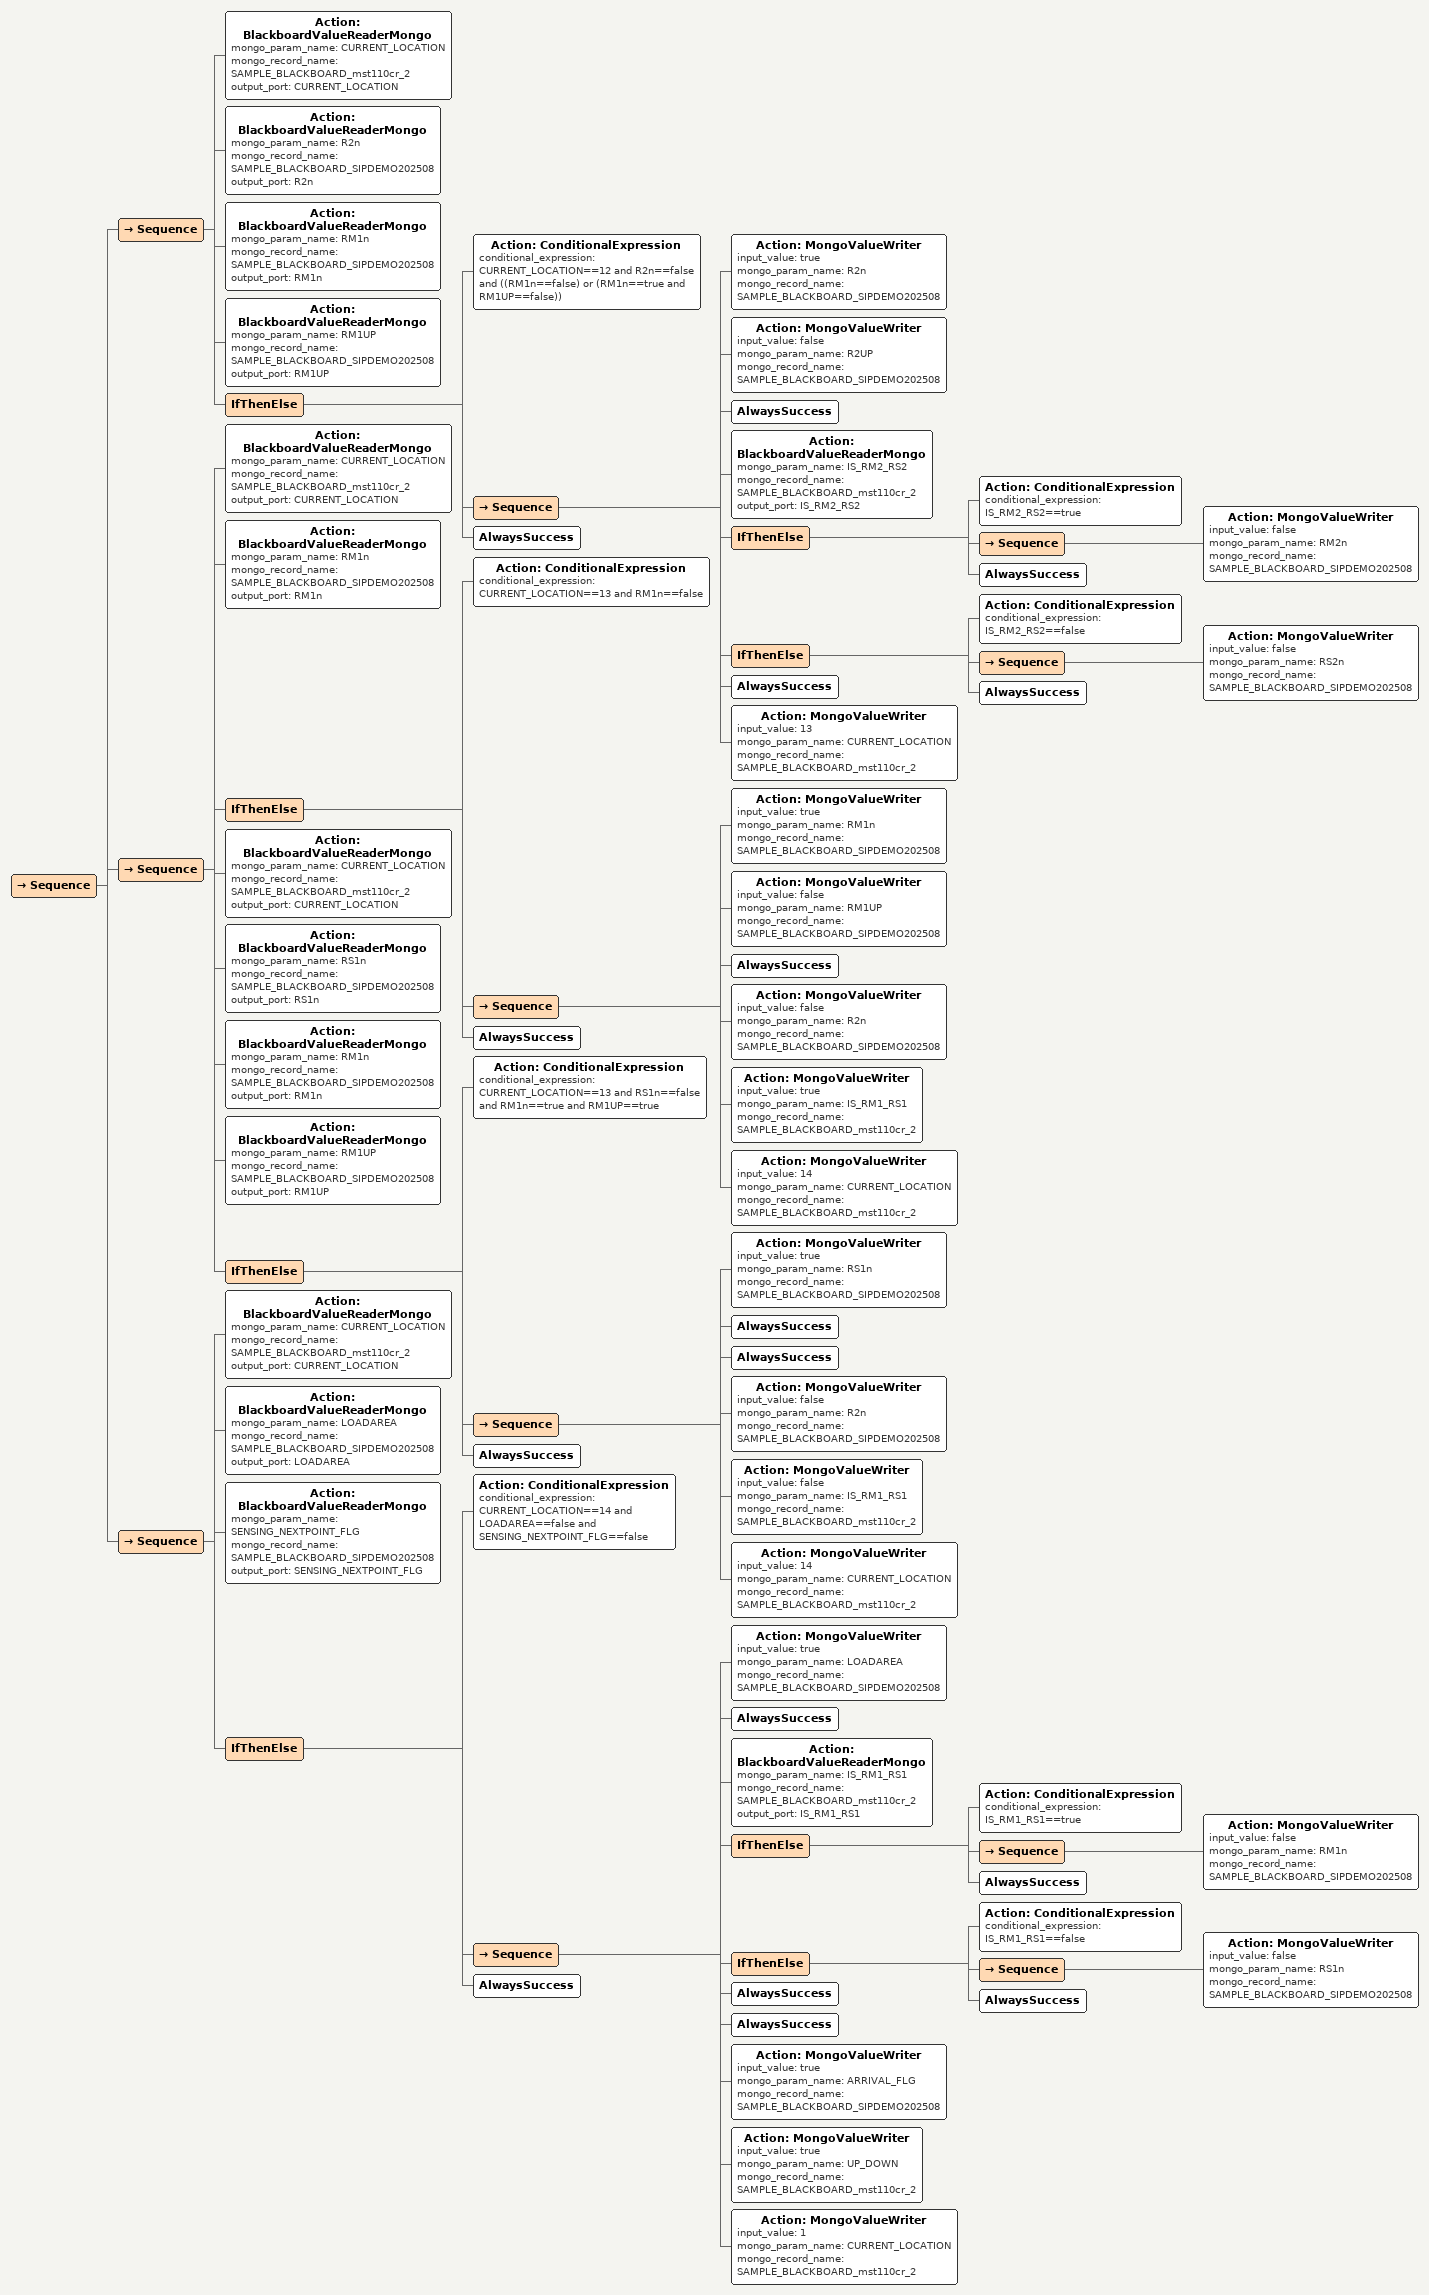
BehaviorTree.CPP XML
<Sequence>
    <Sequence>
        <Action ID="BlackboardValueReaderMongo" mongo_param_name="CURRENT_LOCATION" mongo_record_name="SAMPLE_BLACKBOARD_mst110cr_2" output_port="CURRENT_LOCATION"/>
        <Action ID="BlackboardValueReaderMongo" mongo_param_name="R2n" mongo_record_name="SAMPLE_BLACKBOARD_SIPDEMO202508" output_port="R2n"/>
        <Action ID="BlackboardValueReaderMongo" mongo_param_name="RM1n" mongo_record_name="SAMPLE_BLACKBOARD_SIPDEMO202508" output_port="RM1n"/>
        <Action ID="BlackboardValueReaderMongo" mongo_param_name="RM1UP" mongo_record_name="SAMPLE_BLACKBOARD_SIPDEMO202508" output_port="RM1UP"/>
        <IfThenElse>
            <Action ID="ConditionalExpression" conditional_expression="CURRENT_LOCATION==12 and R2n==false and ((RM1n==false) or (RM1n==true and RM1UP==false))"/>
            <Sequence>
                <Action ID="MongoValueWriter" input_value="true" mongo_param_name="R2n" mongo_record_name="SAMPLE_BLACKBOARD_SIPDEMO202508"/>
                <Action ID="MongoValueWriter" input_value="false" mongo_param_name="R2UP" mongo_record_name="SAMPLE_BLACKBOARD_SIPDEMO202508"/>
                <AlwaysSuccess/>
                <Action ID="BlackboardValueReaderMongo" mongo_param_name="IS_RM2_RS2" mongo_record_name="SAMPLE_BLACKBOARD_mst110cr_2" output_port="IS_RM2_RS2"/>
                <IfThenElse>
                    <Action ID="ConditionalExpression" conditional_expression="IS_RM2_RS2==true"/>
                    <Sequence>
                        <Action ID="MongoValueWriter" input_value="false" mongo_param_name="RM2n" mongo_record_name="SAMPLE_BLACKBOARD_SIPDEMO202508"/>
                    </Sequence>
                    <AlwaysSuccess/>
                </IfThenElse>
                <IfThenElse>
                    <Action ID="ConditionalExpression" conditional_expression="IS_RM2_RS2==false"/>
                    <Sequence>
                        <Action ID="MongoValueWriter" input_value="false" mongo_param_name="RS2n" mongo_record_name="SAMPLE_BLACKBOARD_SIPDEMO202508"/>
                    </Sequence>
                    <AlwaysSuccess/>
                </IfThenElse>
                <AlwaysSuccess/>
                <Action ID="MongoValueWriter" input_value="13" mongo_param_name="CURRENT_LOCATION" mongo_record_name="SAMPLE_BLACKBOARD_mst110cr_2"/>
            </Sequence>
            <AlwaysSuccess/>
        </IfThenElse>
    </Sequence>
    <Sequence>
        <Action ID="BlackboardValueReaderMongo" mongo_param_name="CURRENT_LOCATION" mongo_record_name="SAMPLE_BLACKBOARD_mst110cr_2" output_port="CURRENT_LOCATION"/>
        <Action ID="BlackboardValueReaderMongo" mongo_param_name="RM1n" mongo_record_name="SAMPLE_BLACKBOARD_SIPDEMO202508" output_port="RM1n"/>
        <IfThenElse>
            <Action ID="ConditionalExpression" conditional_expression="CURRENT_LOCATION==13 and RM1n==false"/>
            <Sequence>
                <Action ID="MongoValueWriter" input_value="true" mongo_param_name="RM1n" mongo_record_name="SAMPLE_BLACKBOARD_SIPDEMO202508"/>
                <Action ID="MongoValueWriter" input_value="false" mongo_param_name="RM1UP" mongo_record_name="SAMPLE_BLACKBOARD_SIPDEMO202508"/>
                <AlwaysSuccess/>
                <Action ID="MongoValueWriter" input_value="false" mongo_param_name="R2n" mongo_record_name="SAMPLE_BLACKBOARD_SIPDEMO202508"/>
                <Action ID="MongoValueWriter" input_value="true" mongo_param_name="IS_RM1_RS1" mongo_record_name="SAMPLE_BLACKBOARD_mst110cr_2"/>
                <Action ID="MongoValueWriter" input_value="14" mongo_param_name="CURRENT_LOCATION" mongo_record_name="SAMPLE_BLACKBOARD_mst110cr_2"/>
            </Sequence>
            <AlwaysSuccess/>
        </IfThenElse>
        <Action ID="BlackboardValueReaderMongo" mongo_param_name="CURRENT_LOCATION" mongo_record_name="SAMPLE_BLACKBOARD_mst110cr_2" output_port="CURRENT_LOCATION"/>
        <Action ID="BlackboardValueReaderMongo" mongo_param_name="RS1n" mongo_record_name="SAMPLE_BLACKBOARD_SIPDEMO202508" output_port="RS1n"/>
        <Action ID="BlackboardValueReaderMongo" mongo_param_name="RM1n" mongo_record_name="SAMPLE_BLACKBOARD_SIPDEMO202508" output_port="RM1n"/>
        <Action ID="BlackboardValueReaderMongo" mongo_param_name="RM1UP" mongo_record_name="SAMPLE_BLACKBOARD_SIPDEMO202508" output_port="RM1UP"/>
        <IfThenElse>
            <Action ID="ConditionalExpression" conditional_expression="CURRENT_LOCATION==13 and RS1n==false and RM1n==true and RM1UP==true"/>
            <Sequence>
                <Action ID="MongoValueWriter" input_value="true" mongo_param_name="RS1n" mongo_record_name="SAMPLE_BLACKBOARD_SIPDEMO202508"/>
                <AlwaysSuccess/>
                <AlwaysSuccess/>
                <Action ID="MongoValueWriter" input_value="false" mongo_param_name="R2n" mongo_record_name="SAMPLE_BLACKBOARD_SIPDEMO202508"/>
                <Action ID="MongoValueWriter" input_value="false" mongo_param_name="IS_RM1_RS1" mongo_record_name="SAMPLE_BLACKBOARD_mst110cr_2"/>
                <Action ID="MongoValueWriter" input_value="14" mongo_param_name="CURRENT_LOCATION" mongo_record_name="SAMPLE_BLACKBOARD_mst110cr_2"/>
            </Sequence>
            <AlwaysSuccess/>
        </IfThenElse>
    </Sequence>
    <Sequence>
        <Action ID="BlackboardValueReaderMongo" mongo_param_name="CURRENT_LOCATION" mongo_record_name="SAMPLE_BLACKBOARD_mst110cr_2" output_port="CURRENT_LOCATION"/>
        <Action ID="BlackboardValueReaderMongo" mongo_param_name="LOADAREA" mongo_record_name="SAMPLE_BLACKBOARD_SIPDEMO202508" output_port="LOADAREA"/>
        <Action ID="BlackboardValueReaderMongo" mongo_param_name="SENSING_NEXTPOINT_FLG" mongo_record_name="SAMPLE_BLACKBOARD_SIPDEMO202508" output_port="SENSING_NEXTPOINT_FLG"/>
        <IfThenElse>
            <Action ID="ConditionalExpression" conditional_expression="CURRENT_LOCATION==14 and LOADAREA==false and SENSING_NEXTPOINT_FLG==false"/>
            <Sequence>
                <Action ID="MongoValueWriter" input_value="true" mongo_param_name="LOADAREA" mongo_record_name="SAMPLE_BLACKBOARD_SIPDEMO202508"/>
                <AlwaysSuccess/>
                <Action ID="BlackboardValueReaderMongo" mongo_param_name="IS_RM1_RS1" mongo_record_name="SAMPLE_BLACKBOARD_mst110cr_2" output_port="IS_RM1_RS1"/>
                <IfThenElse>
                    <Action ID="ConditionalExpression" conditional_expression="IS_RM1_RS1==true"/>
                    <Sequence>
                        <Action ID="MongoValueWriter" input_value="false" mongo_param_name="RM1n" mongo_record_name="SAMPLE_BLACKBOARD_SIPDEMO202508"/>
                    </Sequence>
                    <AlwaysSuccess/>
                </IfThenElse>
                <IfThenElse>
                    <Action ID="ConditionalExpression" conditional_expression="IS_RM1_RS1==false"/>
                    <Sequence>
                        <Action ID="MongoValueWriter" input_value="false" mongo_param_name="RS1n" mongo_record_name="SAMPLE_BLACKBOARD_SIPDEMO202508"/>
                    </Sequence>
                    <AlwaysSuccess/>
                </IfThenElse>
                <AlwaysSuccess/>
                <AlwaysSuccess/>
                <Action ID="MongoValueWriter" input_value="true" mongo_param_name="ARRIVAL_FLG" mongo_record_name="SAMPLE_BLACKBOARD_SIPDEMO202508"/>
                <Action ID="MongoValueWriter" input_value="true" mongo_param_name="UP_DOWN" mongo_record_name="SAMPLE_BLACKBOARD_mst110cr_2"/>
                <Action ID="MongoValueWriter" input_value="1" mongo_param_name="CURRENT_LOCATION" mongo_record_name="SAMPLE_BLACKBOARD_mst110cr_2"/>
            </Sequence>
            <AlwaysSuccess/>
        </IfThenElse>
    </Sequence>
</Sequence>
